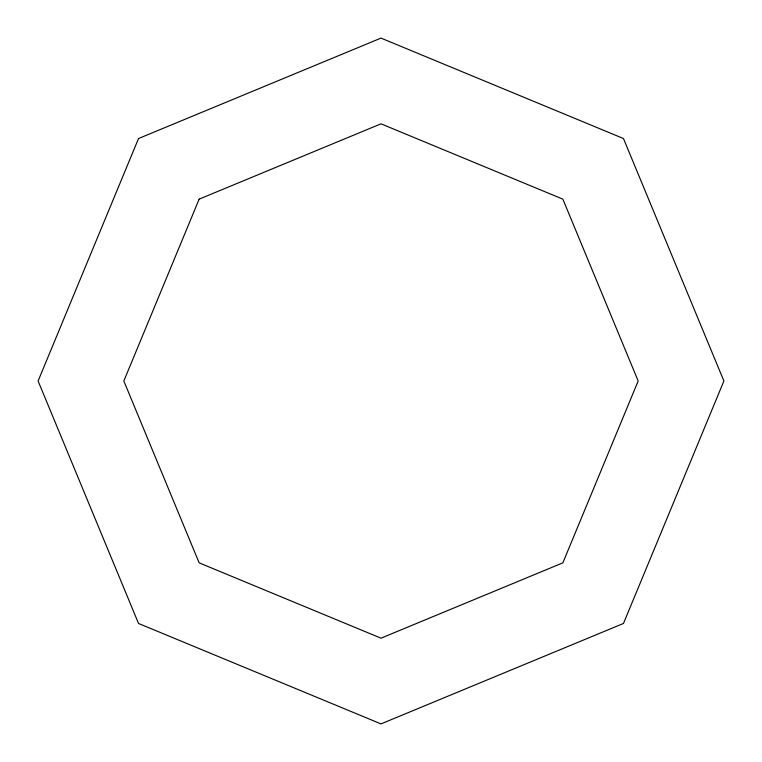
<?xml version="1.0" encoding="UTF-8"?>
<svg xmlns="http://www.w3.org/2000/svg" width="762" height="762" viewBox="0 0 762 762"><rect width="100%" height="100%" fill="white"/><g stroke="black" fill="none" stroke-linecap="round" stroke-linejoin="round"><path stroke-width="1.14" d="M138.532 138.532L38.1 381L138.532 623.468L381 723.9L623.468 623.468L723.9 381L623.468 138.532L381 38.1L138.532 138.532M199.149 199.149L123.825 381L199.149 562.851L381 638.175L562.851 562.851L638.175 381L562.851 199.149L381 123.825L199.149 199.149"/></g></svg>
